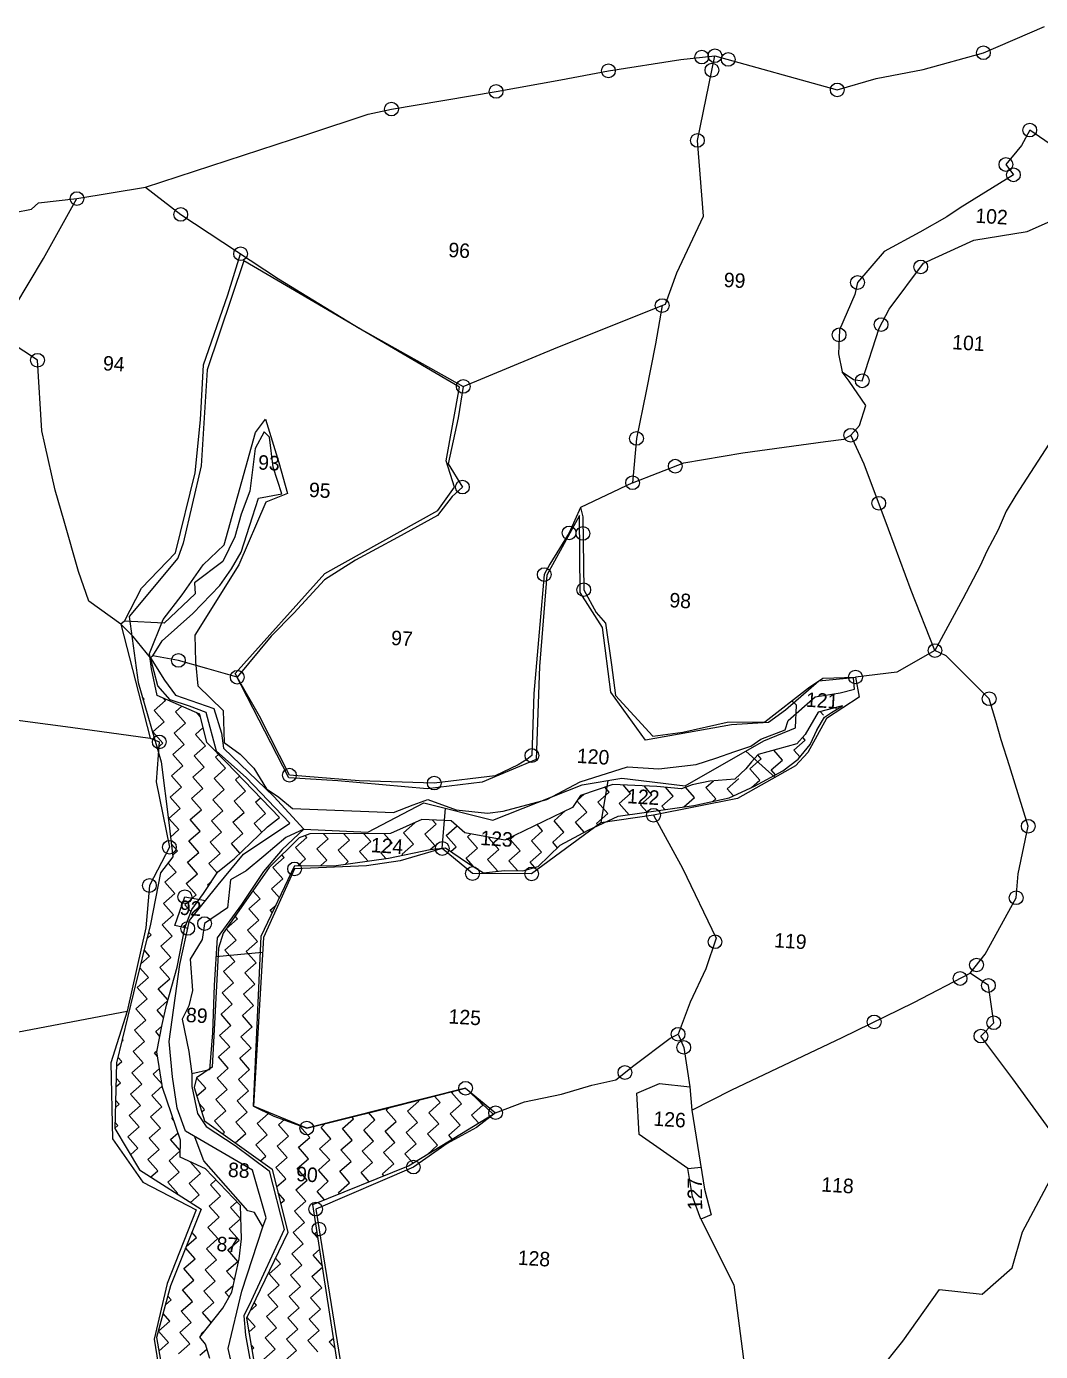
# Model space of a CAD drawing. Header units: metres. Extents: x 338806 to 344625, y 1770002 to 1774709.
# Drawn here: x 341974 to 343319, y 1772867 to 1774626 of the extents above; entities that cross this region are included whole.
import ezdxf

# ---------------------------------------------------------------- set-up
doc = ezdxf.new("R2010")
doc.units = ezdxf.units.M
doc.header["$MEASUREMENT"] = 0
for name, color, linetype in [('OFF', 1, 'Continuous'), ('POLY_HATCH', 12, 'Continuous'), ('POLY_PARCEL', 6, 'Continuous'), ('POLY_WATER', 4, 'Continuous'), ('TEXT_PARCEL', 7, 'Continuous'), ('V_BOUND_LINE', 7, 'Continuous')]:
    doc.layers.add(name, color=color, linetype=linetype)
doc.styles.add('TEXT_MAP', font='', dxfattribs={"height": 1.8})
doc.styles.get('TEXT_MAP').set_extended_font_data('Kruti Dev 050')

msp = doc.modelspace()

# ---------------------------------------------------------------- linework, layer by layer
for centre in [(342870, 1774585.3), (342887.5, 1774587.2), (343243.7, 1774591.1), (342883.5, 1774568), (342905.1, 1774582.3), (342746.1, 1774567.1), (342597.1, 1774539.8), (343049.8, 1774541.8), (342458.3, 1774516.3), (343305.3, 1774488.4), (342864.2, 1774474.7), (343273.6, 1774442.8), (343283.5, 1774429.1), (342041, 1774397.5), (342178.7, 1774376.6), (342258, 1774324.3), (343160.6, 1774306.8), (343076.7, 1774286.2), (342817.5, 1774255.6), (343052.3, 1774216.7), (343108, 1774230.4), (341988.6, 1774183), (342553.6, 1774148.2), (343083, 1774155.7), (342783.4, 1774079.2), (343067.8, 1774083.5), (342834.9, 1774042.4), (342552.4, 1774014.7), (342778.2, 1774020.4), (343104.9, 1773993.2), (342693.9, 1773953.8), (342712.4, 1773953.2), (342661.1, 1773898.5), (342713.5, 1773878.5), (343179.5, 1773797.6), (342175.5, 1773784.6), (342253.6, 1773762.3), (343074, 1773762.6), (343251.4, 1773733.7), (342150.1, 1773676.4), (342644.7, 1773658.4), (342322.8, 1773632.3), (342515, 1773621.8), (342806, 1773579.1), (343303.2, 1773564.6), (342163.7, 1773536.6), (342525.7, 1773535), (342329.8, 1773507.9), (342565.8, 1773501.8), (342644.3, 1773501.3), (342137.1, 1773485.9), (342184.1, 1773470.9), (343287.2, 1773469.7), (342187.9, 1773429), (342210.3, 1773435.3), (342887.6, 1773411.3), (343234.6, 1773380.4), (343212.8, 1773362.5), (343250.3, 1773353.2), (343098.8, 1773304.9), (343257.4, 1773303.8), (342838.6, 1773288.5), (343240.4, 1773286.1), (342846.1, 1773271.1), (342768, 1773237.7), (342556.6, 1773216.8), (342596.5, 1773184.4), (342345.8, 1773164), (342487.3, 1773112.2), (342357.7, 1773056.5), (342362, 1773030)]:
    msp.add_circle(centre, 9.1)
at = {"layer": 'OFF'}
for p, q in [((342928.3, 1773664.1), (342967.3, 1773629.4)), ((342745.4, 1773625.2), (342736.1, 1773569.1)), ((342525.7, 1773535), (342529.9, 1773588.5))]:
    msp.add_line(p, q, dxfattribs=at)
at = {"layer": 'POLY_HATCH'}
for p, q in [((342262.3, 1774315.1), (342213.7, 1774170.3)), ((342548.7, 1774147.3), (342262.3, 1774315.1)), ((342213.7, 1774170.3), (342205.7, 1774042.8)), ((342530.7, 1774049.4), (342548.7, 1774147.3)), ((342277.9, 1774087.2), (342291.2, 1774104.9)), ((342291.2, 1774104.9), (342308.9, 1774047.1)), ((342236.3, 1773938), (342277.9, 1774087.2)), ((342542, 1774014.4), (342530.7, 1774049.4)), ((342205.7, 1774042.8), (342182.1, 1773940.2)), ((342308.9, 1774047.1), (342320.5, 1774006)), ((342519.9, 1773983.6), (342542, 1774014.4)), ((342320.5, 1774006), (342291.5, 1773994.6)), ((342291.5, 1773994.6), (342255.9, 1773911.5)), ((342369.7, 1773900), (342519.9, 1773983.6)), ((342707.6, 1773977.1), (342664.6, 1773897.6)), ((342708.7, 1773874.7), (342707.6, 1773977.1)), ((342182.1, 1773940.2), (342174.9, 1773920.5)), ((342208.3, 1773911.4), (342236.3, 1773938)), ((342174.9, 1773920.5), (342110.3, 1773843.1)), ((342180.6, 1773871.7), (342208.3, 1773911.4)), ((342255.9, 1773911.5), (342197.5, 1773818)), ((342250.9, 1773767.4), (342369.7, 1773900)), ((342664.6, 1773897.6), (342654.8, 1773776.5)), ((342738.2, 1773828.5), (342708.7, 1773874.7)), ((342155.2, 1773838.9), (342180.6, 1773871.7)), ((342110.3, 1773843.1), (342122, 1773755.3)), ((342137.2, 1773794), (342155.2, 1773838.9)), ((342749.3, 1773742.7), (342738.2, 1773828.5)), ((342197.5, 1773818), (342198.3, 1773782.6)), ((342139.9, 1773773.4), (342137.2, 1773794)), ((342147.2, 1773737.9), (342139.9, 1773773.4)), ((342198.3, 1773782.6), (342201.4, 1773751)), ((342654.8, 1773776.5), (342650.1, 1773653.2)), ((342122, 1773755.3), (342152.8, 1773650.1)), ((342201.4, 1773751), (342234.9, 1773718.1)), ((342322.3, 1773628.6), (342250.9, 1773767.4)), ((343025.3, 1773757), (342981.1, 1773718.7)), ((343071.2, 1773761.6), (343025.3, 1773757)), ((343072.5, 1773746.6), (343071.2, 1773761.6)), ((342203.9, 1773713.2), (342147.2, 1773737.9)), ((342795.4, 1773678.6), (342749.3, 1773742.7)), ((342984.7, 1773705), (343020.3, 1773736.4)), ((343020.3, 1773736.4), (343053.5, 1773741.8)), ((343053.5, 1773741.8), (343072.5, 1773746.6)), ((342234.9, 1773718.1), (342236.3, 1773675.6)), ((342981.1, 1773718.7), (342958.4, 1773702.1)), ((343024.6, 1773716.1), (343007.3, 1773686.3)), ((343056.8, 1773724.3), (343024.6, 1773716.1)), ((343033, 1773709.2), (343042.2, 1773715.5)), ((343042.2, 1773715.5), (343056.8, 1773724.3)), ((342213.4, 1773675.7), (342203.9, 1773713.2)), ((342909.6, 1773699.2), (342795.4, 1773678.6)), ((342958.4, 1773702.1), (342909.6, 1773699.2)), ((342980.9, 1773692.5), (342984.7, 1773705)), ((343023.1, 1773693.1), (343033, 1773709.2)), ((342935.3, 1773670.6), (342948.6, 1773680.2)), ((342948.6, 1773680.2), (342980.9, 1773692.5)), ((343007.3, 1773686.3), (342996.1, 1773673.7)), ((343014, 1773673.1), (343023.1, 1773693.1)), ((342239.2, 1773649), (342213.4, 1773675.7)), ((342236.3, 1773675.6), (342257.6, 1773660.1)), ((342888.7, 1773654.8), (342913.9, 1773663.7)), ((342913.9, 1773663.7), (342935.3, 1773670.6)), ((342996.1, 1773673.7), (342945, 1773659.7)), ((342998.1, 1773653.4), (343014, 1773673.1)), ((342152.8, 1773650.1), (342162.8, 1773569.6)), ((342309.5, 1773576.3), (342239.2, 1773649)), ((342257.6, 1773660.1), (342275.7, 1773641.8)), ((342650.1, 1773653.2), (342578.7, 1773623.2)), ((342813.1, 1773640.8), (342862.8, 1773646.7)), ((342862.8, 1773646.7), (342888.7, 1773654.8)), ((342936.1, 1773649.9), (342928.7, 1773640.7)), ((342945, 1773659.7), (342936.1, 1773649.9)), ((342977.4, 1773638), (342998.1, 1773653.4)), ((342275.7, 1773641.8), (342292.3, 1773614.4)), ((342387.1, 1773624.6), (342322.3, 1773628.6)), ((342708.7, 1773623.6), (342771.4, 1773643.4)), ((342771.4, 1773643.4), (342813.1, 1773640.8)), ((342914.1, 1773627.2), (342880.9, 1773624.5)), ((342928.7, 1773640.7), (342914.1, 1773627.2)), ((342939.8, 1773617.7), (342977.4, 1773638)), ((342292.3, 1773614.4), (342308.8, 1773603.3)), ((342505.7, 1773614.3), (342387.1, 1773624.6)), ((342578.7, 1773623.2), (342505.7, 1773614.3)), ((342664.6, 1773600.1), (342708.7, 1773623.6)), ((342752, 1773620.1), (342709.1, 1773605.5)), ((342810.3, 1773617.1), (342752, 1773620.1)), ((342843.1, 1773614.4), (342810.3, 1773617.1)), ((342857.2, 1773619.7), (342843.1, 1773614.4)), ((342880.9, 1773624.5), (342857.2, 1773619.7)), ((342906.4, 1773602.1), (342939.8, 1773617.7)), ((342308.8, 1773603.3), (342327.1, 1773588)), ((342461.1, 1773583), (342487.2, 1773592.9)), ((342487.2, 1773592.9), (342506.5, 1773599.9)), ((342506.5, 1773599.9), (342544.3, 1773586.1)), ((342606.6, 1773584.7), (342664.6, 1773600.1)), ((342709.1, 1773605.5), (342698.3, 1773589.5)), ((342759.3, 1773577.8), (342859.5, 1773592.2)), ((342859.5, 1773592.2), (342906.4, 1773602.1)), ((342293.7, 1773563.9), (342309.5, 1773576.3)), ((342327.1, 1773588), (342428.4, 1773584.2)), ((342428.4, 1773584.2), (342461.1, 1773583)), ((342544.3, 1773586.1), (342585.9, 1773581.9)), ((342585.9, 1773581.9), (342606.6, 1773584.7)), ((342698.3, 1773589.5), (342608.9, 1773546.2)), ((342719.4, 1773559.4), (342759.3, 1773577.8)), ((342162.8, 1773569.6), (342168.2, 1773524.1)), ((342249.4, 1773521.5), (342293.7, 1773563.9)), ((342498.5, 1773573.7), (342457.1, 1773554.7)), ((342537.6, 1773571.9), (342498.5, 1773573.7)), ((342555.8, 1773555.7), (342537.6, 1773571.9)), ((342682.1, 1773539.3), (342719.4, 1773559.4)), ((342335.7, 1773549.2), (342296.1, 1773509.7)), ((342349.8, 1773554.5), (342335.7, 1773549.2)), ((342457.1, 1773554.7), (342349.8, 1773554.5)), ((342608.9, 1773546.2), (342555.8, 1773555.7)), ((342653.1, 1773511), (342682.1, 1773539.3)), ((342168.2, 1773524.1), (342151.9, 1773502.7)), ((342227.9, 1773504), (342249.4, 1773521.5)), ((342381.8, 1773512.2), (342454.4, 1773522.3)), ((342454.4, 1773522.3), (342509.6, 1773533.5)), ((342509.6, 1773533.5), (342530.1, 1773536.1)), ((342530.1, 1773536.1), (342559.1, 1773515.8)), ((342208.8, 1773475.3), (342227.9, 1773504)), ((342296.1, 1773509.7), (342234.9, 1773422.6)), ((342285.6, 1773418.6), (342330.2, 1773512.5)), ((342330.2, 1773512.5), (342381.8, 1773512.2)), ((342559.1, 1773515.8), (342580.6, 1773502.9)), ((342580.6, 1773502.9), (342608.1, 1773506)), ((342608.1, 1773506), (342632.4, 1773505.5)), ((342632.4, 1773505.5), (342653.1, 1773511)), ((342151.9, 1773502.7), (342138.7, 1773434.8)), ((342193.3, 1773454.2), (342208.8, 1773475.3)), ((342183.9, 1773429.7), (342193.3, 1773454.2)), ((342138.7, 1773434.8), (342115.9, 1773343.6)), ((342173.7, 1773377.3), (342183.9, 1773429.7)), ((342234.9, 1773422.6), (342228.8, 1773402.8)), ((342275.1, 1773192.9), (342285.6, 1773418.6)), ((342228.8, 1773402.8), (342220.3, 1773244.6)), ((342159.6, 1773327.1), (342173.7, 1773377.3)), ((342115.9, 1773343.6), (342093.6, 1773250.4)), ((342154.1, 1773301.5), (342159.6, 1773327.1)), ((342147.1, 1773265), (342154.1, 1773301.5)), ((342154.5, 1773217.8), (342147.1, 1773265)), ((342093.6, 1773250.4), (342091.2, 1773163.2)), ((342220.3, 1773244.6), (342199.4, 1773230.5)), ((342199.4, 1773230.5), (342196.6, 1773217.6)), ((342178.4, 1773148), (342154.5, 1773217.8)), ((342196.6, 1773217.6), (342210.4, 1773173.4)), ((342556.6, 1773216.8), (342345.8, 1773164)), ((342593.1, 1773182.6), (342556.6, 1773216.8)), ((342345.8, 1773164), (342275.1, 1773192.9)), ((342210.4, 1773173.4), (342300, 1773109.5)), ((342480.8, 1773113.7), (342593.1, 1773182.6)), ((342091.2, 1773163.2), (342123.8, 1773108.5)), ((342177.8, 1773125.2), (342178.4, 1773148)), ((342211.5, 1773109.8), (342177.8, 1773125.2)), ((342123.8, 1773108.5), (342205.7, 1773056.4)), ((342258.1, 1773061), (342211.5, 1773109.8)), ((342300, 1773109.5), (342320.9, 1773025.3)), ((342354.1, 1773062.6), (342480.8, 1773113.7)), ((342205.7, 1773056.4), (342165.1, 1772954.8)), ((342259.3, 1773017), (342258.1, 1773061)), ((342391.7, 1772820.2), (342354.1, 1773062.6)), ((342256.1, 1772990.4), (342259.3, 1773017)), ((342320.9, 1773025.3), (342265.7, 1772911.7)), ((342246.3, 1772946.3), (342256.1, 1772990.4)), ((342165.1, 1772954.8), (342146.6, 1772885.8)), ((342234.7, 1772925), (342246.3, 1772946.3)), ((342204.1, 1772886.4), (342234.7, 1772925)), ((342265.7, 1772911.7), (342292.1, 1772759.3)), ((342146.6, 1772885.8), (342166.5, 1772771.4)), ((342211.4, 1772877.3), (342204.1, 1772886.4)), ((342217.3, 1772858.1), (342211.4, 1772877.3))]:
    msp.add_line(p, q, dxfattribs=at)
at = {"layer": 'POLY_HATCH', "linetype": 'Continuous'}
for p, q in [((342130.1, 1773733.2), (342127.7, 1773736)), ((342128.8, 1773732.1), (342130.1, 1773733.2)), ((342158.4, 1773731.5), (342156.2, 1773734)), ((342143.4, 1773718.2), (342158.4, 1773731.5)), ((342156.7, 1773703.2), (342143.4, 1773718.2)), ((342171.7, 1773716.5), (342179.9, 1773723.7)), ((342185, 1773701.4), (342171.7, 1773716.5)), ((342200, 1773714.7), (342200.1, 1773714.8)), ((342204.9, 1773709.1), (342200, 1773714.7)), ((343031.6, 1773711.9), (343027.3, 1773716.8)), ((342141.7, 1773689.9), (342156.7, 1773703.2)), ((342170, 1773688.2), (342185, 1773701.4)), ((342154.9, 1773674.9), (342141.7, 1773689.9)), ((342183.2, 1773673.2), (342170, 1773688.2)), ((342198.2, 1773686.4), (342208.4, 1773695.4)), ((342211.5, 1773671.4), (342198.2, 1773686.4)), ((343007.2, 1773679), (343004.7, 1773681.8)), ((343022.2, 1773692.2), (343023.1, 1773693)), ((343022.6, 1773691.9), (343022.2, 1773692.2)), ((342147.5, 1773668.3), (342154.9, 1773674.9)), ((342168.2, 1773659.9), (342183.2, 1773673.2)), ((342196.5, 1773658.1), (342211.5, 1773671.4)), ((342977.2, 1773652.4), (342965.7, 1773665.4)), ((342992.2, 1773665.7), (343007.2, 1773679)), ((343000.4, 1773656.4), (342992.2, 1773665.7)), ((342166.5, 1773631.6), (342181.5, 1773644.9)), ((342181.5, 1773644.9), (342168.2, 1773659.9)), ((342209.8, 1773643.1), (342196.5, 1773658.1)), ((342224.8, 1773656.4), (342228.7, 1773659.8)), ((342238.1, 1773641.4), (342224.8, 1773656.4)), ((342933.8, 1773640.9), (342948.9, 1773654.2)), ((342948.9, 1773654.2), (342944.5, 1773659.1)), ((342962.1, 1773639.2), (342977.2, 1773652.4)), ((342179.7, 1773616.6), (342166.5, 1773631.6)), ((342194.7, 1773629.8), (342209.8, 1773643.1)), ((342208, 1773614.8), (342194.7, 1773629.8)), ((342223, 1773628.1), (342238.1, 1773641.4)), ((342236.3, 1773613.1), (342223, 1773628.1)), ((342251.3, 1773626.3), (342256.6, 1773631)), ((342903.8, 1773614.4), (342918.8, 1773627.6)), ((342918.8, 1773627.6), (342918.4, 1773628.1)), ((342947.1, 1773625.9), (342933.8, 1773640.9)), ((342967.8, 1773632.8), (342962.1, 1773639.2)), ((342164.7, 1773603.3), (342179.7, 1773616.6)), ((342193, 1773601.5), (342208, 1773614.8)), ((342221.3, 1773599.8), (342236.3, 1773613.1)), ((342249.6, 1773598), (342264.6, 1773611.3)), ((342264.6, 1773611.3), (342251.3, 1773626.3)), ((342732.3, 1773596.6), (342747.3, 1773609.8)), ((342747.3, 1773609.8), (342741.5, 1773616.5)), ((342775.6, 1773608.1), (342765.6, 1773619.4)), ((342803.9, 1773606.3), (342793.6, 1773618)), ((342832.2, 1773604.6), (342822, 1773616.2)), ((342860.5, 1773602.8), (342848.5, 1773616.4)), ((342875.5, 1773616.1), (342885.4, 1773624.8)), ((342888.8, 1773601.1), (342875.5, 1773616.1)), ((342912.2, 1773604.8), (342903.8, 1773614.4)), ((342935.8, 1773615.9), (342947.1, 1773625.9)), ((342178, 1773588.3), (342164.7, 1773603.3)), ((342206.3, 1773586.5), (342193, 1773601.5)), ((342234.6, 1773584.8), (342221.3, 1773599.8)), ((342262.8, 1773583), (342249.6, 1773598)), ((342277.9, 1773596.3), (342284.5, 1773602.1)), ((342291.1, 1773581.3), (342277.9, 1773596.3)), ((342717.3, 1773583.3), (342704.1, 1773598.2)), ((342704.6, 1773598.9), (342714.1, 1773607.2)), ((342745.6, 1773581.6), (342732.3, 1773596.6)), ((342760.6, 1773594.8), (342775.6, 1773608.1)), ((342773.8, 1773579.9), (342760.6, 1773594.8)), ((342788.9, 1773593.1), (342803.9, 1773606.3)), ((342797.5, 1773583.3), (342788.9, 1773593.1)), ((342817.2, 1773591.3), (342832.2, 1773604.6)), ((342846.3, 1773590.3), (342860.5, 1773602.8)), ((342884.8, 1773597.6), (342888.8, 1773601.1)), ((342162.9, 1773575), (342178, 1773588.3)), ((342176.2, 1773560), (342162.9, 1773575)), ((342191.2, 1773573.3), (342206.3, 1773586.5)), ((342219.5, 1773571.5), (342234.6, 1773584.8)), ((342247.8, 1773569.8), (342262.8, 1773583)), ((342276.1, 1773568), (342291.1, 1773581.3)), ((342674, 1773571.8), (342688.8, 1773584.9)), ((342702.3, 1773570), (342717.3, 1773583.3)), ((342730.5, 1773568.3), (342745.6, 1773581.6)), ((342821.2, 1773586.7), (342817.2, 1773591.3)), ((342165.1, 1773550.1), (342176.2, 1773560)), ((342189.5, 1773545), (342204.5, 1773558.2)), ((342204.5, 1773558.2), (342191.2, 1773573.3)), ((342217.8, 1773543.2), (342232.8, 1773556.5)), ((342232.8, 1773556.5), (342219.5, 1773571.5)), ((342261.1, 1773554.7), (342247.8, 1773569.8)), ((342286.2, 1773556.6), (342276.1, 1773568)), ((342474.2, 1773555.7), (342489.2, 1773569)), ((342489.2, 1773569), (342488.9, 1773569.3)), ((342502.5, 1773554), (342517.5, 1773567.3)), ((342517.5, 1773567.3), (342512.4, 1773573)), ((342530.8, 1773552.2), (342545.3, 1773565.1)), ((342643.9, 1773545.2), (342658.9, 1773558.5)), ((342658.9, 1773558.5), (342651.6, 1773566.9)), ((342672.2, 1773543.5), (342687.2, 1773556.8)), ((342687.2, 1773556.8), (342674, 1773571.8)), ((342714.1, 1773556.6), (342702.3, 1773570)), ((342732.9, 1773565.6), (342730.5, 1773568.3)), ((342174.5, 1773531.7), (342166.1, 1773541.1)), ((342202.8, 1773529.9), (342189.5, 1773545)), ((342231.1, 1773528.2), (342217.8, 1773543.2)), ((342246.1, 1773541.5), (342261.1, 1773554.7)), ((342257.2, 1773528.9), (342246.1, 1773541.5)), ((342331, 1773536.2), (342346, 1773549.5)), ((342346, 1773549.5), (342343.6, 1773552.1)), ((342359.2, 1773534.5), (342374.3, 1773547.7)), ((342374.3, 1773547.7), (342368.3, 1773554.5)), ((342387.5, 1773532.7), (342402.6, 1773546)), ((342402.6, 1773546), (342395, 1773554.6)), ((342415.8, 1773531), (342430.9, 1773544.2)), ((342430.9, 1773544.2), (342421.7, 1773554.6)), ((342444.1, 1773529.2), (342459.1, 1773542.5)), ((342459.1, 1773542.5), (342448.3, 1773554.7)), ((342472.4, 1773527.5), (342487.4, 1773540.7)), ((342487.4, 1773540.7), (342474.2, 1773555.7)), ((342515.7, 1773539), (342502.5, 1773554)), ((342509.5, 1773533.5), (342515.7, 1773539)), ((342544, 1773537.2), (342530.8, 1773552.2)), ((342559, 1773550.5), (342563.4, 1773554.3)), ((342572.3, 1773535.5), (342559, 1773550.5)), ((342587.3, 1773548.7), (342588.6, 1773549.8)), ((342600.6, 1773533.7), (342587.3, 1773548.7)), ((342615.6, 1773547), (342621.8, 1773552.5)), ((342628.9, 1773532), (342615.6, 1773547)), ((342657.2, 1773530.2), (342643.9, 1773545.2)), ((342678.8, 1773536.1), (342672.2, 1773543.5)), ((342167.9, 1773525.9), (342174.5, 1773531.7)), ((342187.7, 1773516.7), (342202.8, 1773529.9)), ((342216, 1773514.9), (342231.1, 1773528.2)), ((342300.9, 1773509.7), (342315.9, 1773522.9)), ((342315.9, 1773522.9), (342312.9, 1773526.4)), ((342344.2, 1773521.2), (342331, 1773536.2)), ((342372.5, 1773519.4), (342359.2, 1773534.5)), ((342400.8, 1773517.7), (342387.5, 1773532.7)), ((342426.8, 1773518.5), (342415.8, 1773531)), ((342450.7, 1773521.8), (342444.1, 1773529.2)), ((342473.5, 1773526.2), (342472.4, 1773527.5)), ((342537.2, 1773531.2), (342544, 1773537.2)), ((342557.3, 1773522.2), (342572.3, 1773535.5)), ((342567.3, 1773510.9), (342557.3, 1773522.2)), ((342585.6, 1773520.5), (342600.6, 1773533.7)), ((342613.9, 1773518.7), (342628.9, 1773532)), ((342642.2, 1773516.9), (342657.2, 1773530.2)), ((342172.7, 1773503.4), (342161.8, 1773515.7)), ((342201, 1773501.6), (342187.7, 1773516.7)), ((342226.9, 1773502.6), (342216, 1773514.9)), ((342314.2, 1773494.6), (342300.9, 1773509.7)), ((342334.4, 1773512.5), (342344.2, 1773521.2)), ((342364.5, 1773512.3), (342372.5, 1773519.4)), ((342397.1, 1773514.4), (342400.8, 1773517.7)), ((342598.9, 1773505.4), (342585.6, 1773520.5)), ((342598.2, 1773504.9), (342598.9, 1773505.4)), ((342625.4, 1773505.6), (342613.9, 1773518.7)), ((342648.5, 1773509.8), (342642.2, 1773516.9)), ((342157.7, 1773490.1), (342172.7, 1773503.4)), ((342171, 1773475.1), (342157.7, 1773490.1)), ((342186, 1773488.4), (342201, 1773501.6)), ((342199.3, 1773473.4), (342186, 1773488.4)), ((342214.3, 1773486.6), (342219.3, 1773491)), ((342215.5, 1773485.3), (342214.3, 1773486.6)), ((342299.2, 1773481.4), (342314.2, 1773494.6)), ((342155.9, 1773461.8), (342171, 1773475.1)), ((342184.2, 1773460.1), (342199.3, 1773473.4)), ((342284.1, 1773468.1), (342274.5, 1773479)), ((342309.7, 1773469.4), (342299.2, 1773481.4)), ((342169.2, 1773446.8), (342155.9, 1773461.8)), ((342191.5, 1773451.8), (342184.2, 1773460.1)), ((342269.1, 1773454.8), (342284.1, 1773468.1)), ((342282.4, 1773439.8), (342269.1, 1773454.8)), ((342297.4, 1773453.1), (342305.3, 1773460)), ((342300.4, 1773449.7), (342297.4, 1773453.1)), ((342154.2, 1773433.5), (342169.2, 1773446.8)), ((342167.5, 1773418.5), (342154.2, 1773433.5)), ((342182.5, 1773431.8), (342184.8, 1773433.8)), ((342239.1, 1773428.3), (342254.1, 1773441.6)), ((342254.1, 1773441.6), (342250.8, 1773445.3)), ((342267.4, 1773426.5), (342282.4, 1773439.8)), ((342133.9, 1773415.6), (342139.2, 1773420.3)), ((342139.2, 1773420.3), (342136, 1773423.9)), ((342152.4, 1773405.3), (342167.5, 1773418.5)), ((342184, 1773430.1), (342182.5, 1773431.8)), ((342252.3, 1773413.3), (342239.1, 1773428.3)), ((342280.6, 1773411.5), (342267.4, 1773426.5)), ((342137.4, 1773392), (342130.1, 1773400.3)), ((342165.7, 1773390.2), (342152.4, 1773405.3)), ((342237.3, 1773400), (342252.3, 1773413.3)), ((342250.6, 1773385), (342237.3, 1773400)), ((342265.6, 1773398.2), (342280.6, 1773411.5)), ((342278.9, 1773383.2), (342265.6, 1773398.2)), ((342125.3, 1773381.3), (342137.4, 1773392)), ((342150.7, 1773377), (342165.7, 1773390.2)), ((342235.6, 1773371.7), (342250.6, 1773385)), ((342263.9, 1773370), (342278.9, 1773383.2)), ((342120.7, 1773350.4), (342135.7, 1773363.7)), ((342135.7, 1773363.7), (342124.2, 1773376.7)), ((342164, 1773361.9), (342150.7, 1773377)), ((342248.8, 1773356.7), (342235.6, 1773371.7)), ((342277.1, 1773354.9), (342263.9, 1773370)), ((342133.9, 1773335.4), (342120.7, 1773350.4)), ((342148.9, 1773348.7), (342164, 1773361.9)), ((342161.6, 1773334.3), (342148.9, 1773348.7)), ((342233.8, 1773343.4), (342248.8, 1773356.7)), ((342262.1, 1773341.7), (342277.1, 1773354.9)), ((342118.9, 1773322.1), (342133.9, 1773335.4)), ((342147.2, 1773320.4), (342161.2, 1773332.7)), ((342232.1, 1773315.1), (342247.1, 1773328.4)), ((342247.1, 1773328.4), (342233.8, 1773343.4)), ((342275.4, 1773326.6), (342262.1, 1773341.7)), ((342132.2, 1773307.1), (342118.9, 1773322.1)), ((342155.8, 1773310.6), (342147.2, 1773320.4)), ((342245.3, 1773300.1), (342232.1, 1773315.1)), ((342260.4, 1773313.4), (342275.4, 1773326.6)), ((342273.6, 1773298.3), (342260.4, 1773313.4)), ((342117.1, 1773293.8), (342132.2, 1773307.1)), ((342130.4, 1773278.8), (342117.1, 1773293.8)), ((342145.4, 1773292.1), (342153.6, 1773299.3)), ((342230.3, 1773286.8), (342245.3, 1773300.1)), ((342258.6, 1773285.1), (342273.6, 1773298.3)), ((342100.5, 1773279.1), (342102.1, 1773280.6)), ((342102.1, 1773280.6), (342101.1, 1773281.7)), ((342115.4, 1773265.5), (342130.4, 1773278.8)), ((342151, 1773285.7), (342145.4, 1773292.1)), ((342243.6, 1773271.8), (342230.3, 1773286.8)), ((342271.9, 1773270.1), (342258.6, 1773285.1)), ((342100.4, 1773252.3), (342095.4, 1773257.9)), ((342128.7, 1773250.5), (342115.4, 1773265.5)), ((342143.7, 1773263.8), (342147.5, 1773267.1)), ((342148, 1773258.9), (342143.7, 1773263.8)), ((342228.6, 1773258.5), (342243.6, 1773271.8)), ((342241.8, 1773243.5), (342228.6, 1773258.5)), ((342256.9, 1773256.8), (342271.9, 1773270.1)), ((342093.5, 1773246.2), (342100.4, 1773252.3)), ((342113.6, 1773237.2), (342128.7, 1773250.5)), ((342141.9, 1773235.5), (342150.5, 1773243.1)), ((342226.8, 1773230.2), (342241.8, 1773243.5)), ((342255.1, 1773228.5), (342270.1, 1773241.8)), ((342270.1, 1773241.8), (342256.9, 1773256.8)), ((342092.7, 1773218.8), (342098.6, 1773224)), ((342098.6, 1773224), (342093.1, 1773230.3)), ((342126.9, 1773222.2), (342113.6, 1773237.2)), ((342153.8, 1773222.1), (342141.9, 1773235.5)), ((342211.8, 1773217), (342199.7, 1773230.6)), ((342240.1, 1773215.2), (342226.8, 1773230.2)), ((342268.4, 1773213.5), (342255.1, 1773228.5)), ((342111.9, 1773209), (342126.9, 1773222.2)), ((342125.2, 1773193.9), (342111.9, 1773209)), ((342140.2, 1773207.2), (342154.2, 1773219.6)), ((342153.5, 1773192.2), (342140.2, 1773207.2)), ((342200, 1773206.6), (342211.8, 1773217)), ((342225.1, 1773202), (342240.1, 1773215.2)), ((342253.4, 1773200.2), (342268.4, 1773213.5)), ((342523, 1773197.7), (342515.3, 1773206.4)), ((342538, 1773211), (342539.9, 1773212.6)), ((342551.3, 1773196), (342538, 1773211)), ((342092, 1773191.4), (342096.9, 1773195.7)), ((342096.9, 1773195.7), (342092.2, 1773200.9)), ((342110.1, 1773180.7), (342125.2, 1773193.9)), ((342138.4, 1773178.9), (342153.5, 1773192.2)), ((342210, 1773188.7), (342203.2, 1773196.5)), ((342206.6, 1773185.6), (342210, 1773188.7)), ((342238.3, 1773186.9), (342225.1, 1773202)), ((342266.6, 1773185.2), (342253.4, 1773200.2)), ((342451.4, 1773187.9), (342455.3, 1773191.4)), ((342464.7, 1773172.9), (342451.4, 1773187.9)), ((342479.7, 1773186.2), (342494.7, 1773199.5)), ((342494.7, 1773199.5), (342493.4, 1773201)), ((342508, 1773184.4), (342523, 1773197.7)), ((342536.3, 1773182.7), (342551.3, 1773196)), ((342564.6, 1773180.9), (342579.6, 1773194.2)), ((342579.6, 1773194.2), (342574.4, 1773200.1)), ((342095.1, 1773167.4), (342091.4, 1773171.6)), ((342123.4, 1773165.6), (342110.1, 1773180.7)), ((342151.7, 1773163.9), (342138.4, 1773178.9)), ((342166.7, 1773177.2), (342168, 1773178.3)), ((342169.5, 1773174), (342166.7, 1773177.2)), ((342223.3, 1773173.7), (342238.3, 1773186.9)), ((342236.6, 1773158.6), (342223.3, 1773173.7)), ((342251.6, 1773171.9), (342266.6, 1773185.2)), ((342264.9, 1773156.9), (342251.6, 1773171.9)), ((342279.9, 1773170.2), (342294.9, 1773183.4)), ((342293.2, 1773155.1), (342279.9, 1773170.2)), ((342294.9, 1773183.4), (342293, 1773185.6)), ((342308.2, 1773168.4), (342316.7, 1773175.9)), ((342364.8, 1773164.9), (342370.8, 1773170.3)), ((342393.1, 1773163.2), (342408.1, 1773176.4)), ((342408.1, 1773176.4), (342405.8, 1773179)), ((342421.4, 1773161.4), (342436.4, 1773174.7)), ((342436.4, 1773174.7), (342427.7, 1773184.5)), ((342449.7, 1773159.7), (342464.7, 1773172.9)), ((342477.9, 1773157.9), (342493, 1773171.2)), ((342493, 1773171.2), (342479.7, 1773186.2)), ((342521.3, 1773169.4), (342508, 1773184.4)), ((342549.6, 1773167.7), (342536.3, 1773182.7)), ((342573.7, 1773170.7), (342564.6, 1773180.9)), ((342091.2, 1773163.9), (342095.1, 1773167.4)), ((342108.4, 1773152.4), (342123.4, 1773165.6)), ((342121.7, 1773137.3), (342108.4, 1773152.4)), ((342136.7, 1773150.6), (342151.7, 1773163.9)), ((342165, 1773148.9), (342175.1, 1773157.8)), ((342234.1, 1773156.5), (342236.6, 1773158.6)), ((342250.9, 1773144.5), (342264.9, 1773156.9)), ((342278.2, 1773141.9), (342293.2, 1773155.1)), ((342306.4, 1773140.1), (342321.5, 1773153.4)), ((342321.5, 1773153.4), (342308.2, 1773168.4)), ((342336.5, 1773166.7), (342337.4, 1773167.4)), ((342349.8, 1773151.6), (342336.5, 1773166.7)), ((342378, 1773149.9), (342364.8, 1773164.9)), ((342406.3, 1773148.1), (342393.1, 1773163.2)), ((342434.6, 1773146.4), (342421.4, 1773161.4)), ((342462.9, 1773144.6), (342449.7, 1773159.7)), ((342491.2, 1773142.9), (342477.9, 1773157.9)), ((342506.2, 1773156.2), (342521.3, 1773169.4)), ((342519.5, 1773141.1), (342506.2, 1773156.2)), ((342534.5, 1773154.4), (342549.6, 1773167.7)), ((342539, 1773149.4), (342534.5, 1773154.4)), ((342111.8, 1773128.6), (342121.7, 1773137.3)), ((342134.9, 1773122.3), (342150, 1773135.6)), ((342150, 1773135.6), (342136.7, 1773150.6)), ((342178.1, 1773134.1), (342165, 1773148.9)), ((342291.4, 1773126.8), (342278.2, 1773141.9)), ((342319.7, 1773125.1), (342306.4, 1773140.1)), ((342334.7, 1773138.4), (342349.8, 1773151.6)), ((342348, 1773123.3), (342334.7, 1773138.4)), ((342363, 1773136.6), (342378, 1773149.9)), ((342376.3, 1773121.6), (342363, 1773136.6)), ((342391.3, 1773134.9), (342406.3, 1773148.1)), ((342404.6, 1773119.8), (342391.3, 1773134.9)), ((342419.6, 1773133.1), (342434.6, 1773146.4)), ((342447.9, 1773131.4), (342462.9, 1773144.6)), ((342476.2, 1773129.6), (342491.2, 1773142.9)), ((342505.9, 1773129.1), (342519.5, 1773141.1)), ((342148.2, 1773107.3), (342134.9, 1773122.3)), ((342163.2, 1773120.6), (342178.1, 1773133.7)), ((342176.5, 1773105.6), (342163.2, 1773120.6)), ((342191.5, 1773118.8), (342191.6, 1773118.9)), ((342204.8, 1773103.8), (342191.5, 1773118.8)), ((342284.4, 1773120.6), (342291.4, 1773126.8)), ((342304.7, 1773111.8), (342319.7, 1773125.1)), ((342333, 1773110.1), (342348, 1773123.3)), ((342361.3, 1773108.3), (342376.3, 1773121.6)), ((342389.6, 1773106.6), (342404.6, 1773119.8)), ((342417.9, 1773104.8), (342432.9, 1773118.1)), ((342432.9, 1773118.1), (342419.6, 1773133.1)), ((342461.2, 1773116.3), (342447.9, 1773131.4)), ((342486.9, 1773117.5), (342476.2, 1773129.6)), ((342138.7, 1773098.9), (342148.2, 1773107.3)), ((342161.5, 1773092.3), (342176.5, 1773105.6)), ((342189.8, 1773090.5), (342204.8, 1773103.8)), ((342318, 1773096.8), (342304.7, 1773111.8)), ((342346.3, 1773095), (342333, 1773110.1)), ((342374.5, 1773093.3), (342361.3, 1773108.3)), ((342402.8, 1773091.5), (342389.6, 1773106.6)), ((342428.6, 1773092.7), (342417.9, 1773104.8)), ((342446.2, 1773103.1), (342461.2, 1773116.3)), ((342448.3, 1773100.6), (342446.2, 1773103.1)), ((342174.8, 1773077.3), (342161.5, 1773092.3)), ((342203, 1773075.5), (342189.8, 1773090.5)), ((342218.1, 1773088.8), (342225.4, 1773095.2)), ((342231.3, 1773073.8), (342218.1, 1773088.8)), ((342305.8, 1773086.1), (342318, 1773096.8)), ((342331.2, 1773081.8), (342346.3, 1773095)), ((342344.5, 1773066.8), (342331.2, 1773081.8)), ((342359.5, 1773080), (342374.5, 1773093.3)), ((342387.8, 1773078.3), (342402.8, 1773091.5)), ((342174, 1773076.6), (342174.8, 1773077.3)), ((342191.6, 1773065.4), (342203, 1773075.5)), ((342216.3, 1773060.5), (342231.3, 1773073.8)), ((342244.6, 1773058.7), (342253.1, 1773066.2)), ((342316.2, 1773068.5), (342307.8, 1773078)), ((342311.3, 1773064.1), (342316.2, 1773068.5)), ((342329.5, 1773053.5), (342344.5, 1773066.8)), ((342369.5, 1773068.8), (342359.5, 1773080)), ((342389.2, 1773076.7), (342387.8, 1773078.3)), ((342229.6, 1773045.5), (342216.3, 1773060.5)), ((342257.9, 1773043.7), (342244.6, 1773058.7)), ((342342.8, 1773038.5), (342329.5, 1773053.5)), ((342214.6, 1773032.2), (342229.6, 1773045.5)), ((342227.8, 1773017.2), (342214.6, 1773032.2)), ((342242.9, 1773030.4), (342257.9, 1773043.7)), ((342256.1, 1773015.4), (342242.9, 1773030.4)), ((342327.7, 1773025.2), (342342.8, 1773038.5)), ((342185.9, 1773006.9), (342199.5, 1773018.9)), ((342199.5, 1773018.9), (342193.5, 1773025.8)), ((342212.8, 1773003.9), (342227.8, 1773017.2)), ((342241.1, 1773002.2), (342256.1, 1773015.4)), ((342341, 1773010.2), (342327.7, 1773025.2)), ((342356, 1773023.4), (342359.7, 1773026.7)), ((342361.1, 1773017.7), (342356, 1773023.4)), ((342197.8, 1772990.6), (342185.1, 1773004.9)), ((342226.1, 1772988.9), (342212.8, 1773003.9)), ((342254.4, 1772987.1), (342241.1, 1773002.2)), ((342326, 1772996.9), (342341, 1773010.2)), ((342339.3, 1772981.9), (342326, 1772996.9)), ((342354.3, 1772995.2), (342363.4, 1773003.2)), ((342366.8, 1772981), (342354.3, 1772995.2)), ((342182.8, 1772977.4), (342197.8, 1772990.6)), ((342196, 1772962.3), (342182.8, 1772977.4)), ((342211.1, 1772975.6), (342226.1, 1772988.9)), ((342239.4, 1772973.9), (342254.4, 1772987.1)), ((342295.9, 1772970.4), (342311, 1772983.6)), ((342311, 1772983.6), (342304.3, 1772991.1)), ((342324.2, 1772968.6), (342339.3, 1772981.9)), ((342352.5, 1772966.9), (342367, 1772979.6)), ((342181, 1772949.1), (342196, 1772962.3)), ((342209.3, 1772947.3), (342224.3, 1772960.6)), ((342224.3, 1772960.6), (342211.1, 1772975.6)), ((342249.8, 1772962.1), (342239.4, 1772973.9)), ((342309.2, 1772955.3), (342295.9, 1772970.4)), ((342337.5, 1772953.6), (342324.2, 1772968.6)), ((342365.8, 1772951.8), (342352.5, 1772966.9)), ((342166, 1772935.8), (342161.4, 1772941)), ((342194.3, 1772934), (342181, 1772949.1)), ((342222.6, 1772932.3), (342209.3, 1772947.3)), ((342237.6, 1772945.6), (342248.2, 1772954.9)), ((342242.7, 1772939.8), (342237.6, 1772945.6)), ((342294.2, 1772942.1), (342309.2, 1772955.3)), ((342307.5, 1772927), (342294.2, 1772942.1)), ((342322.5, 1772940.3), (342337.5, 1772953.6)), ((342350.8, 1772938.6), (342365.8, 1772951.8)), ((342158.1, 1772928.8), (342166, 1772935.8)), ((342179.3, 1772920.8), (342194.3, 1772934)), ((342207.6, 1772919), (342222.6, 1772932.3)), ((342270.2, 1772920.9), (342279.2, 1772928.8)), ((342279.2, 1772928.8), (342275.9, 1772932.5)), ((342292.4, 1772913.8), (342307.5, 1772927)), ((342320.7, 1772912), (342335.8, 1772925.3)), ((342335.8, 1772925.3), (342322.5, 1772940.3)), ((342349, 1772910.3), (342364, 1772923.5)), ((342364, 1772923.5), (342350.8, 1772938.6)), ((342149.2, 1772894.2), (342164.2, 1772907.5)), ((342164.2, 1772907.5), (342155.2, 1772917.8)), ((342192.5, 1772905.8), (342179.3, 1772920.8)), ((342219.4, 1772905.6), (342207.6, 1772919)), ((342277.4, 1772900.5), (342266.4, 1772913)), ((342305.7, 1772898.8), (342292.4, 1772913.8)), ((342334, 1772897), (342320.7, 1772912)), ((342362.3, 1772895.3), (342349, 1772910.3)), ((342377.3, 1772908.5), (342377.9, 1772909.1)), ((342378.2, 1772907.6), (342377.3, 1772908.5)), ((342162.5, 1772879.2), (342149.2, 1772894.2)), ((342177.5, 1772892.5), (342192.5, 1772905.8)), ((342190.8, 1772877.5), (342177.5, 1772892.5)), ((342205.8, 1772890.7), (342211.7, 1772896)), ((342206.7, 1772889.7), (342205.8, 1772890.7)), ((342269, 1772893), (342277.4, 1772900.5)), ((342290.7, 1772885.5), (342305.7, 1772898.8)), ((342319, 1772883.7), (342334, 1772897)), ((342347.3, 1772882), (342362.3, 1772895.3)), ((342149.7, 1772867.9), (342162.5, 1772879.2)), ((342175.8, 1772864.2), (342190.8, 1772877.5)), ((342204.1, 1772862.4), (342213.5, 1772870.7)), ((342275.7, 1772872.2), (342271.8, 1772876.6)), ((342273, 1772869.8), (342275.7, 1772872.2)), ((342304, 1772870.5), (342290.7, 1772885.5)), ((342332.2, 1772868.7), (342319, 1772883.7)), ((342360.5, 1772867), (342347.3, 1772882)), ((342375.6, 1772880.2), (342381.6, 1772885.5)), ((342383.8, 1772870.9), (342375.6, 1772880.2)), ((342288.9, 1772857.2), (342304, 1772870.5)), ((342317.2, 1772855.4), (342332.2, 1772868.7))]:
    msp.add_line(p, q, dxfattribs=at)
at = {"layer": 'POLY_PARCEL'}
for p, q in [((342864.2, 1774474.7), (342887.5, 1774587.2)), ((342872.2, 1774374.4), (342864.2, 1774474.7)), ((343305.3, 1774488.4), (343294.2, 1774468.2)), ((343350.8, 1774457.1), (343305.3, 1774488.4)), ((343294.2, 1774468.2), (343273.6, 1774442.8)), ((343273.6, 1774442.8), (343283.5, 1774429.1)), ((343283.5, 1774429.1), (343212.8, 1774385.3)), ((342131.9, 1774412.5), (342178.7, 1774376.6)), ((341996.7, 1774318), (342041, 1774397.5)), ((343212.8, 1774385.3), (343195.1, 1774373.5)), ((342178.7, 1774376.6), (342308.4, 1774291)), ((342837.1, 1774298.8), (342872.2, 1774374.4)), ((343195.1, 1774373.5), (343159.6, 1774353)), ((343302, 1774353.8), (343355.6, 1774377.7)), ((343159.6, 1774353), (343112.1, 1774327.2)), ((343231.1, 1774342.2), (343302, 1774353.8)), ((343164.3, 1774311.8), (343231.1, 1774342.2)), ((341958.4, 1774254.4), (341996.7, 1774318)), ((342241.3, 1774270), (342258, 1774324.3)), ((343112.1, 1774327.2), (343076.7, 1774286.2)), ((342821.7, 1774257.3), (342837.1, 1774298.8)), ((343118.5, 1774250.7), (343164.3, 1774311.8)), ((342308.4, 1774291), (342415.3, 1774225.5)), ((343076.7, 1774286.2), (343073.3, 1774270.4)), ((342209, 1774177), (342241.3, 1774270)), ((343073.3, 1774270.4), (343052.6, 1774223.3)), ((342678.9, 1774200.5), (342821.7, 1774257.3)), ((342817.5, 1774255.6), (342808.6, 1774204.8)), ((343105.5, 1774225.5), (343118.5, 1774250.7)), ((341988.6, 1774183), (341913, 1774232.8)), ((342415.3, 1774225.5), (342553.6, 1774148.2)), ((343083, 1774155.7), (343105.5, 1774225.5)), ((343052.6, 1774223.3), (343051.3, 1774191.3)), ((342553.6, 1774148.2), (342678.9, 1774200.5)), ((342808.6, 1774204.8), (342796.1, 1774142)), ((343051.3, 1774191.3), (343056.3, 1774167.4)), ((341994.4, 1774089.3), (341988.6, 1774183)), ((342204.9, 1774103.8), (342209, 1774177)), ((343056.3, 1774167.4), (343071.2, 1774157.4)), ((343065.7, 1774155.4), (343056.3, 1774167.4)), ((343087.8, 1774122.8), (343065.7, 1774155.4)), ((343071.2, 1774157.4), (343083, 1774155.7)), ((342553.6, 1774148.2), (342547, 1774106.5)), ((342796.1, 1774142), (342783.4, 1774079.2)), ((343079.4, 1774096.4), (343087.8, 1774122.8)), ((342197.8, 1774033.5), (342204.9, 1774103.8)), ((342547, 1774106.5), (342533.5, 1774045.3)), ((341998.5, 1774071.8), (341994.4, 1774089.3)), ((343067.8, 1774083.5), (343079.4, 1774096.4)), ((343340.5, 1774086.5), (343286.8, 1774004.1)), ((342011.9, 1774010.7), (341998.5, 1774071.8)), ((342783.4, 1774079.2), (342778.2, 1774020.4)), ((342924.6, 1774060.2), (343034, 1774075)), ((343034, 1774075), (343058.5, 1774078.1)), ((343058.5, 1774078.1), (343067.8, 1774083.5)), ((343085.3, 1774045), (343067.8, 1774083.5)), ((342846.4, 1774046.9), (342924.6, 1774060.2)), ((342171.5, 1773927.3), (342197.8, 1774033.5)), ((342533.5, 1774045.3), (342552.4, 1774014.7)), ((342778.2, 1774020.4), (342846.4, 1774046.9)), ((343117.9, 1773958.7), (343085.3, 1774045)), ((342552.4, 1774014.7), (342538.7, 1774002)), ((342778.2, 1774020.4), (342709, 1773987.6)), ((342023.8, 1773969.3), (342011.9, 1774010.7)), ((342538.7, 1774002), (342519.3, 1773977.1)), ((343286.8, 1774004.1), (343273.9, 1773982.6)), ((342709, 1773987.6), (342693.9, 1773953.8)), ((342709, 1773987.6), (342712.1, 1773975.4)), ((343273.9, 1773982.6), (343263.4, 1773958)), ((342043.2, 1773902.5), (342023.8, 1773969.3)), ((342519.3, 1773977.1), (342466.4, 1773947.9)), ((342712.1, 1773975.4), (342713.5, 1773878.5)), ((342466.4, 1773947.9), (342410.5, 1773917.7)), ((342693.9, 1773953.8), (342668.3, 1773912.5)), ((343148, 1773877.6), (343117.9, 1773958.7)), ((343263.4, 1773958), (343248.1, 1773929.7)), ((342126.8, 1773880.5), (342171.5, 1773927.3)), ((343248.1, 1773929.7), (343239.6, 1773910.3)), ((342410.5, 1773917.7), (342369.5, 1773891.6)), ((342668.3, 1773912.5), (342661.1, 1773898.5)), ((343239.6, 1773910.3), (343216.4, 1773866.5)), ((342056.8, 1773863.3), (342043.2, 1773902.5)), ((342369.5, 1773891.6), (342328.9, 1773847.3)), ((342661.1, 1773898.5), (342655.2, 1773832.5)), ((342104.1, 1773836.7), (342126.8, 1773880.5)), ((342713.5, 1773878.5), (342730, 1773848)), ((343179.5, 1773797.6), (343148, 1773877.6)), ((342099.3, 1773832.9), (342056.8, 1773863.3)), ((343216.4, 1773866.5), (343179.5, 1773797.6)), ((342328.9, 1773847.3), (342298.7, 1773816.6)), ((342730, 1773848), (342742.2, 1773834.2)), ((342099.3, 1773832.9), (342138.3, 1773681.4)), ((342655.2, 1773832.5), (342647.2, 1773740.8)), ((342742.2, 1773834.2), (342750.1, 1773778.6)), ((342298.7, 1773816.6), (342253.6, 1773762.3)), ((342175.5, 1773784.6), (342141.6, 1773790.9)), ((343179.5, 1773797.6), (343129, 1773769.2)), ((343194.2, 1773790.7), (343179.5, 1773797.6)), ((343251.4, 1773733.7), (343194.2, 1773790.7)), ((342213.1, 1773773.9), (342175.5, 1773784.6)), ((342253.6, 1773762.3), (342213.1, 1773773.9)), ((342750.1, 1773778.6), (342755.7, 1773737.9)), ((343129, 1773769.2), (343074, 1773762.6)), ((342283.2, 1773710.5), (342253.6, 1773762.3)), ((343011.6, 1773748.4), (343030.5, 1773761.1)), ((343030.5, 1773761.1), (343074, 1773762.6)), ((343074, 1773762.6), (343078.7, 1773735.9)), ((342647.2, 1773740.8), (342644.7, 1773658.4)), ((342755.7, 1773737.9), (342805.1, 1773683.9)), ((342953.7, 1773703.3), (343011.6, 1773748.4)), ((343078.7, 1773735.9), (343035.7, 1773707.5)), ((343260.2, 1773704.3), (343251.4, 1773733.7)), ((341866.3, 1773717.8), (342032.4, 1773695.9)), ((342995.6, 1773725.3), (342989.5, 1773731.1)), ((342994.3, 1773695.2), (342995.6, 1773725.3)), ((342322.8, 1773632.3), (342283.2, 1773710.5)), ((342845, 1773689.2), (342903.8, 1773702.8)), ((342903.8, 1773702.8), (342953.7, 1773703.3)), ((343035.7, 1773707.5), (343010.9, 1773662.4)), ((343267.1, 1773679.1), (343260.2, 1773704.3)), ((342032.4, 1773695.9), (342138.3, 1773681.4)), ((342138.3, 1773681.4), (342150.1, 1773676.4)), ((342805.1, 1773683.9), (342845, 1773689.2)), ((342952.6, 1773678), (342994.3, 1773695.2)), ((342150.1, 1773676.4), (342146.2, 1773623.4)), ((342848, 1773618.2), (342952.6, 1773678)), ((343010.9, 1773662.4), (342994.3, 1773644.6)), ((343278.5, 1773644.8), (343267.1, 1773679.1)), ((342626.3, 1773646.2), (342595.8, 1773631.4)), ((342638.1, 1773653), (342626.3, 1773646.2)), ((342644.7, 1773658.4), (342638.1, 1773653)), ((342994.3, 1773644.6), (342917.4, 1773601.4)), ((343303.2, 1773564.6), (343278.5, 1773644.8)), ((342415.6, 1773624.8), (342322.8, 1773632.3)), ((342595.8, 1773631.4), (342515, 1773621.8)), ((342711.4, 1773619.4), (342764.1, 1773628.4)), ((342764.1, 1773628.4), (342848, 1773618.2)), ((342146.2, 1773623.4), (342163.7, 1773536.6)), ((342515, 1773621.8), (342415.6, 1773624.8)), ((342592.7, 1773572.5), (342711.4, 1773619.4)), ((342427.1, 1773556.8), (342501.4, 1773595.8)), ((342501.4, 1773595.8), (342592.7, 1773572.5)), ((342917.4, 1773601.4), (342806, 1773579.1)), ((342806, 1773579.1), (342736.1, 1773569.1)), ((342806, 1773579.1), (342844.3, 1773509)), ((342342.1, 1773560.8), (342313.2, 1773533.5)), ((342342.1, 1773560.8), (342427.1, 1773556.8)), ((342736.1, 1773569.1), (342644.3, 1773501.3)), ((343290, 1773501.2), (343303.2, 1773564.6)), ((342163.7, 1773536.6), (342137.1, 1773485.9)), ((342313.2, 1773533.5), (342288.5, 1773504.6)), ((342525.7, 1773535), (342469.8, 1773518.5)), ((342565.8, 1773501.8), (342525.7, 1773535)), ((342288.5, 1773504.6), (342259.3, 1773460.7)), ((342329.8, 1773507.9), (342288.4, 1773416.9)), ((342425, 1773512), (342329.8, 1773507.9)), ((342469.8, 1773518.5), (342425, 1773512)), ((342844.3, 1773509), (342889.2, 1773415.8)), ((342644.3, 1773501.3), (342565.8, 1773501.8)), ((343287.2, 1773469.7), (343290, 1773501.2)), ((342137.1, 1773485.9), (342132.4, 1773429.9)), ((342170.9, 1773432.9), (342184.1, 1773470.9)), ((342184.1, 1773470.9), (342211.5, 1773466.1)), ((343245.9, 1773394.6), (343287.2, 1773469.7)), ((342259.3, 1773460.7), (342226.9, 1773416.4)), ((342132.4, 1773429.9), (342107.5, 1773319.3)), ((342187.9, 1773429), (342170.9, 1773432.9)), ((342226.9, 1773416.4), (342223.2, 1773353.8)), ((342288.4, 1773416.9), (342275.1, 1773192.9)), ((342889.2, 1773415.8), (342875.3, 1773375.4)), ((342287.2, 1773396.9), (342225.4, 1773391.3)), ((343226, 1773369.4), (343245.9, 1773394.6)), ((342875.3, 1773375.4), (342854.6, 1773331.2)), ((343151.5, 1773330.7), (343226, 1773369.4)), ((343250.3, 1773353.2), (343226, 1773369.4)), ((342223.2, 1773353.8), (342220.9, 1773290.4)), ((343257.4, 1773303.8), (343250.3, 1773353.2)), ((342854.6, 1773331.2), (342838.6, 1773288.5)), ((343056.5, 1773284.1), (343151.5, 1773330.7)), ((341893, 1773278.3), (342107.5, 1773319.3)), ((342107.5, 1773319.3), (342085.7, 1773250.6)), ((343240.4, 1773286.1), (343257.4, 1773303.8)), ((342220.9, 1773290.4), (342216.8, 1773241.1)), ((342779.7, 1773247.1), (342828, 1773283.2)), ((342828, 1773283.2), (342838.6, 1773288.5)), ((342838.6, 1773288.5), (342846.1, 1773271.1)), ((342909.9, 1773214.7), (343056.5, 1773284.1)), ((343282.6, 1773229.3), (343240.4, 1773286.1)), ((342846.1, 1773271.1), (342854.1, 1773218.6)), ((342085.7, 1773250.6), (342087.9, 1773149.7)), ((342216.8, 1773241.1), (342193.3, 1773236)), ((342755.8, 1773228), (342779.7, 1773247.1)), ((342724, 1773220.9), (342755.8, 1773228)), ((342783.7, 1773210.2), (342813.9, 1773223.3)), ((342813.9, 1773223.3), (342854.1, 1773218.6)), ((343347.2, 1773140.2), (343282.6, 1773229.3)), ((342447.5, 1773189.1), (342556.6, 1773216.8)), ((342556.6, 1773216.8), (342596.5, 1773184.4)), ((342635, 1773198.9), (342683.7, 1773209.1)), ((342683.7, 1773209.1), (342724, 1773220.9)), ((342786.8, 1773155.5), (342783.7, 1773210.2)), ((342854.1, 1773218.6), (342857, 1773187.6)), ((342857, 1773187.6), (342909.9, 1773214.7)), ((342275.1, 1773192.9), (342302.1, 1773179.9)), ((342345.8, 1773164), (342447.5, 1773189.1)), ((342596.5, 1773184.4), (342635, 1773198.9)), ((342857, 1773187.6), (342873.7, 1773083)), ((342302.1, 1773179.9), (342345.8, 1773164)), ((342596.5, 1773184.4), (342570.9, 1773164.8)), ((342203.1, 1773137), (342197.5, 1773152.5)), ((342570.9, 1773164.8), (342532, 1773143.4)), ((342851.5, 1773110.1), (342786.8, 1773155.5)), ((342087.9, 1773149.7), (342128.4, 1773092.2)), ((342209.2, 1773120.6), (342203.1, 1773137)), ((342532, 1773143.4), (342487.3, 1773112.2)), ((342267.9, 1773054.3), (342209.2, 1773120.6)), ((342487.3, 1773112.2), (342357.7, 1773056.5)), ((342851.5, 1773110.1), (342869.1, 1773112.2)), ((342857.7, 1773073), (342851.5, 1773110.1)), ((343295.8, 1773026.2), (343335.5, 1773101.2)), ((342128.4, 1773092.2), (342199, 1773055.3)), ((342873.7, 1773083), (342882.6, 1773048.7)), ((342869, 1773042.9), (342857.7, 1773073)), ((342199, 1773055.3), (342160.5, 1772957.6)), ((342276.6, 1773051.9), (342267.9, 1773054.3)), ((342287.7, 1773032.9), (342276.6, 1773051.9)), ((342357.7, 1773056.5), (342390.1, 1772855.7)), ((342882.6, 1773048.7), (342869, 1773042.9)), ((342869, 1773042.9), (342912.5, 1772955.8)), ((343281.9, 1772978.5), (343295.8, 1773026.2)), ((343242, 1772943.7), (343281.9, 1772978.5)), ((342160.5, 1772957.6), (342143.3, 1772883.8)), ((342912.5, 1772955.8), (342928, 1772836.9)), ((343136.7, 1772881.1), (343185.4, 1772949.9)), ((343185.4, 1772949.9), (343242, 1772943.7)), ((342143.3, 1772883.8), (342162.5, 1772765)), ((343103.7, 1772839.6), (343136.7, 1772881.1))]:
    msp.add_line(p, q, dxfattribs=at)
at = {"layer": 'POLY_WATER'}
for p, q in [((342289.4, 1774088.2), (342277.6, 1774066)), ((342296.5, 1774080.9), (342289.4, 1774088.2)), ((342301.4, 1774041.1), (342296.5, 1774080.9)), ((342277.6, 1774066), (342270.5, 1774009.4)), ((342312.6, 1774005.9), (342301.4, 1774041.1)), ((342270.5, 1774009.4), (342259, 1773978.6)), ((342274.1, 1773975.2), (342281.9, 1774000)), ((342281.9, 1774000), (342312.6, 1774005.9)), ((342259, 1773978.6), (342250.4, 1773948.6)), ((342259, 1773928.4), (342274.1, 1773975.2)), ((342250.4, 1773948.6), (342234.6, 1773915.7)), ((342245.8, 1773906.3), (342259, 1773928.4)), ((342234.6, 1773915.7), (342196.9, 1773887.4)), ((342230.6, 1773884.2), (342245.8, 1773906.3)), ((342194.5, 1773846.9), (342230.6, 1773884.2)), ((342196.9, 1773887.4), (342197.6, 1773872.9)), ((342197.6, 1773872.9), (342156.8, 1773834)), ((342154.2, 1773810.5), (342194.5, 1773846.9)), ((342104.1, 1773836.7), (342099.3, 1773832.9)), ((342115.7, 1773816.4), (342099.3, 1773832.9)), ((342156.8, 1773834), (342104.1, 1773836.7)), ((342138.6, 1773787.9), (342115.7, 1773816.4)), ((342141.6, 1773790.9), (342154.2, 1773810.5)), ((342141.6, 1773790.9), (342138.6, 1773787.9)), ((342148.3, 1773750.9), (342138.6, 1773787.9)), ((342138.6, 1773787.9), (342157, 1773758.3)), ((342164.7, 1773732.3), (342148.3, 1773750.9)), ((342157, 1773758.3), (342171.9, 1773738.3)), ((342190.4, 1773723.7), (342164.7, 1773732.3)), ((342171.9, 1773738.3), (342222.6, 1773720.9)), ((342212.6, 1773715.7), (342190.4, 1773723.7)), ((342226.3, 1773664.3), (342212.6, 1773715.7)), ((342222.6, 1773720.9), (342232.6, 1773688)), ((342232.6, 1773688), (342235.5, 1773668.3)), ((342265.5, 1773629.2), (342226.3, 1773664.3)), ((342235.5, 1773668.3), (342302, 1773604.2)), ((342323.5, 1773568.5), (342265.5, 1773629.2)), ((342302, 1773604.2), (342342.1, 1773560.8)), ((342262.1, 1773527.4), (342323.5, 1773568.5)), ((342342.1, 1773560.8), (342317.9, 1773549.4)), ((342317.9, 1773549.4), (342289, 1773524.7)), ((342228.2, 1773486.9), (342262.1, 1773527.4)), ((342289, 1773524.7), (342265.6, 1773505.5)), ((342265.6, 1773505.5), (342244.8, 1773493.2)), ((342190.3, 1773439.5), (342228.2, 1773486.9)), ((342244.8, 1773493.2), (342240.9, 1773456.1)), ((342240.9, 1773456.1), (342210.3, 1773435.3)), ((342177.3, 1773381), (342190.3, 1773439.5)), ((342210.3, 1773435.3), (342207.1, 1773414.4)), ((342207.1, 1773414.4), (342191.1, 1773388.3)), ((342163.4, 1773278.8), (342177.3, 1773381)), ((342191.1, 1773388.3), (342194.3, 1773346.7)), ((342194.3, 1773346.7), (342189.3, 1773326.3)), ((342189.3, 1773326.3), (342180.5, 1773308.4)), ((342180.5, 1773308.4), (342189.3, 1773265.8)), ((342167.6, 1773232), (342163.4, 1773278.8)), ((342189.3, 1773265.8), (342193.3, 1773236)), ((342173.7, 1773190.4), (342167.6, 1773232)), ((342193.3, 1773236), (342193.5, 1773219)), ((342193.5, 1773219), (342201.1, 1773183.1)), ((342185.1, 1773159.7), (342173.7, 1773190.4)), ((342201.1, 1773183.1), (342212.4, 1773166)), ((342273.8, 1773107.9), (342185.1, 1773159.7)), ((342212.4, 1773166), (342250.9, 1773140.8)), ((342250.9, 1773140.8), (342295.8, 1773107.2)), ((342291.8, 1773045), (342273.8, 1773107.9)), ((342295.8, 1773107.2), (342316, 1773029.5)), ((342259.8, 1772947.6), (342287.7, 1773032.9)), ((342316, 1773029.5), (342271.9, 1772934.8)), ((342287.7, 1773032.9), (342291.8, 1773045)), ((342241.8, 1772871.3), (342259.8, 1772947.6)), ((342271.9, 1772934.8), (342262.6, 1772914.7)), ((342262.6, 1772914.7), (342264.7, 1772889)), ((342264.7, 1772889), (342276, 1772826.9)), ((342251.7, 1772827.6), (342241.8, 1772871.3))]:
    msp.add_line(p, q, dxfattribs=at)
at = {"layer": 'V_BOUND_LINE'}
for p, q in [((343243.7, 1774591.1), (343324.6, 1774625.9)), ((342746.1, 1774567.1), (342842.4, 1774582.3)), ((342842.4, 1774582.3), (342887.5, 1774587.2)), ((342887.5, 1774587.2), (343049.8, 1774541.8)), ((343163.8, 1774569), (343243.7, 1774591.1)), ((342682.8, 1774555), (342746.1, 1774567.1)), ((343101.6, 1774556.8), (343163.8, 1774569)), ((342597.1, 1774539.8), (342682.8, 1774555)), ((343049.8, 1774541.8), (343101.6, 1774556.8)), ((342458.3, 1774516.3), (342597.1, 1774539.8)), ((342348.7, 1774483.6), (342427.5, 1774509.4)), ((342427.5, 1774509.4), (342458.3, 1774516.3)), ((342131.9, 1774412.5), (342348.7, 1774483.6)), ((342041, 1774397.5), (342131.9, 1774412.5)), ((341749.3, 1774337.5), (341980.8, 1774383.5)), ((341980.8, 1774383.5), (341989.8, 1774391.9)), ((341989.8, 1774391.9), (342041, 1774397.5))]:
    msp.add_line(p, q, dxfattribs=at)

# ---------------------------------------------------------------- texts
at = {"layer": 'TEXT_PARCEL', "style": 'TEXT_MAP'}
for s, rotation, p in [('102', 356.459, (343232.6, 1774365.6)), ('96', 356.459, (342533.3, 1774320.1)), ('99', 356.459, (342898.8, 1774280.4)), ('101', 356.459, (343201.9, 1774197.7)), ('94', 356.459, (342075, 1774169.7)), ('93', 356.459, (342280.9, 1774038.1)), ('95', 356.459, (342348.3, 1774001.7)), ('98', 356.459, (342826.6, 1773855.3)), ('97', 356.459, (342457.3, 1773805.2)), ('121', 356.459, (343007.8, 1773723.2)), ('120', 356.459, (342703.9, 1773648.7)), ('122', 356.459, (342770.4, 1773595.2)), ('123', 356.459, (342575.7, 1773539.7)), ('124', 356.459, (342430.4, 1773530.2)), ('92', 356.459, (342176.7, 1773447.1)), ('119', 356.459, (342965.6, 1773403.9)), ('89', 356.459, (342185.1, 1773304.8)), ('125', 356.459, (342533.6, 1773302.9)), ('126', 356.459, (342805.4, 1773167.2)), ('88', 356.459, (342240.9, 1773099.3)), ('90', 356.459, (342331.3, 1773093.7)), ('127', 90.3129, (342870.6, 1773055.2)), ('118', 356.459, (343028.2, 1773079.8)), ('87', 356.459, (342225.7, 1773000.8)), ('128', 356.459, (342625.4, 1772982.7))]:
    msp.add_text(s, height=19.24, rotation=rotation, dxfattribs=at).set_placement(p)

doc.saveas('drawing.dxf')
